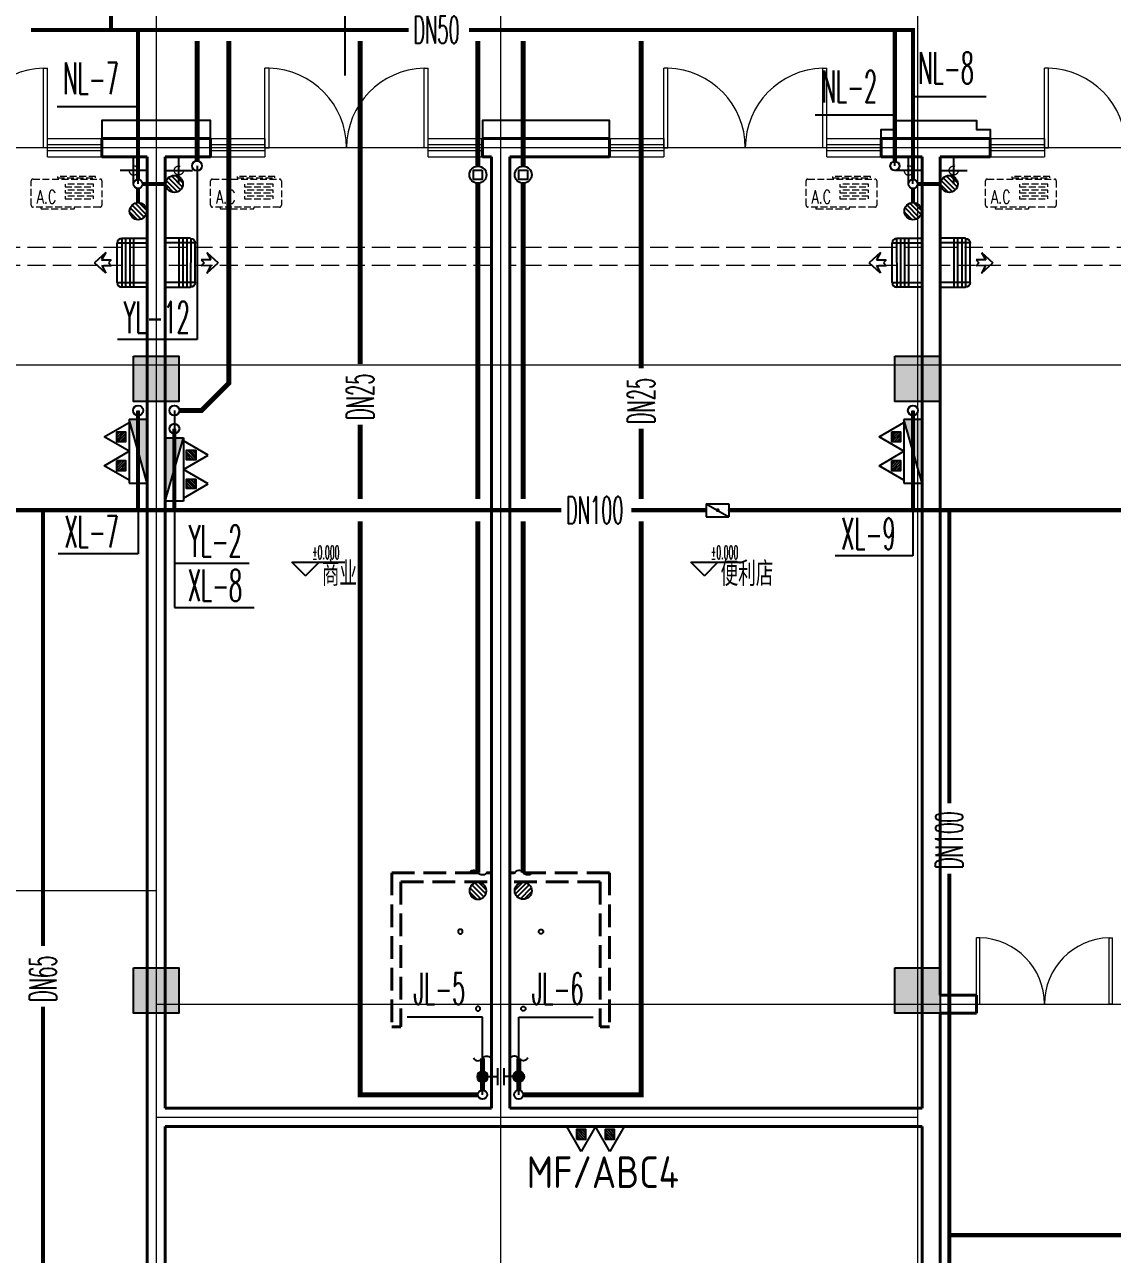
# Model space of a CAD drawing. Extents: x 1031190 to 1725648, y 733081 to 1571294.
# Drawn here: x 1308735 to 1320738, y 1141144 to 1154715 of the extents above; entities that cross this region are included whole.
import ezdxf

# ---------------------------------------------------------------- set-up
doc = ezdxf.new("R2010")
doc.units = 0
doc.header["$LTSCALE"] = 1000
doc.header["$MEASUREMENT"] = 0
for name, pattern in [('__DASH', [0.35, 0.25, -0.1]), ('ACAD_ISO10W100', [18.5, 12, -3, 0.5, -3]), ('DASH', [0.35, 0.25, -0.1]), ('DOTE', [2.42, 2, -0.2, 0.02, -0.2])]:
    doc.linetypes.add(name, pattern=pattern)
for name, color, linetype in [('A-AC', 8, 'Continuous'), ('DIM_ELEV', 3, 'Continuous'), ('DIM_SYMB', 3, 'Continuous'), ('DIM_不分区消火栓', 3, 'Continuous'), ('DIM_不分区给水', 3, 'Continuous'), ('DIM_凝结', 3, 'Continuous'), ('DIM_雨水', 3, 'Continuous'), ('EQUIP_不分区给水', 7, 'Continuous'), ('EQUIP_地漏', 7, 'Continuous'), ('EQUIP_污水', 7, 'Continuous'), ('EQUIP_消火栓', 7, 'Continuous'), ('EQUIP_灭火器', 7, 'Continuous'), ('PIPE-不分区消火栓', 1, 'X'), ('PIPE-不分区给水', 3, 'J'), ('PIPE-凝结', 150, 'N'), ('PIPE-污水', 2, 'W'), ('PIPE-雨水', 4, 'Y'), ('PUB_TEXT', 4, 'Continuous'), ('S-COLU-HATCH', 30, 'Continuous'), ('S-COLU-LINE1', 6, 'Continuous'), ('TEXT_不分区消火栓', 7, 'Continuous'), ('TEXT_不分区给水', 7, 'Continuous'), ('TEXT_凝结', 7, 'Continuous'), ('TEXT_灭火器', 7, 'Continuous'), ('VALVE_不分区消火栓', 7, 'Continuous'), ('VALVE_不分区给水', 7, 'Continuous'), ('VPIPE-不分区消火栓', 1, 'X'), ('VPIPE-不分区给水', 3, 'J'), ('VPIPE-凝结', 150, 'N'), ('VPIPE-雨水', 4, 'Y'), ('平面线脚', 30, 'Continuous'), ('机电标识类', 1, 'Continuous')]:
    doc.layers.add(name, color=color, linetype=linetype)
for name, color, linetype, lineweight in [('DOTE', 19, 'DOTE', 9), ('WALL', 9, 'Continuous', 40), ('WINDOW', 8, 'Continuous', 15), ('平面-看线', 45, 'Continuous', 15), ('平面-空调预留孔', 8, 'Continuous', 15), ('空调', 8, 'Continuous', 13)]:
    doc.layers.add(name, color=color, linetype=linetype, lineweight=lineweight)
doc.styles.add('_TCH_DIM', font='SIMPLEX.shx', dxfattribs={"width": 0.6, "oblique": 10, "bigfont": 'hztxt.shx'})
doc.styles.add('_TWT_PIPEDN', font='SIMPLEX.shx', dxfattribs={"width": 0.6, "oblique": 10, "height": 3, "bigfont": 'HZTXT.shx'})
doc.styles.add('_TWT_SERIAL', font='simplex.shx', dxfattribs={"width": 0.6, "oblique": 10, "height": 3.5, "bigfont": 'aadri.shx'})
doc.styles.get("Standard").update_dxf_attribs({"font": 'gbenor.shx', "bigfont": 'gbcbig.shx'})
doc.linetypes.add('J', pattern='A,3,-0.2,["J",Standard,S=0.25,R=0,X=-0.1,Y=-0.115],-0.2', length=3.4)
doc.linetypes.add('N', pattern='A,3,-0.2,["N",Standard,S=0.25,R=0,X=-0.1,Y=-0.115],-0.2', length=3.4)
doc.linetypes.add('W', pattern='A,3,-0.2,["W",Standard,S=0.25,R=0,X=-0.1,Y=-0.115],-0.2', length=3.4)
doc.linetypes.add('X', pattern='A,3,-0.2,["X",Standard,S=0.25,R=0,X=-0.1,Y=-0.115],-0.25', length=3.45)
doc.linetypes.add('Y', pattern='A,2,-0.2,["Y",Standard,S=0.4,R=0,X=-0.1,Y=-0.115],-0.35', length=2.55)

# ---------------------------------------------------------------- blocks, each defined once
blk = doc.blocks.new('QER5Y5WE3')
for p, q in [((236, 408), (404, 419)), ((326, 383), (236, 408)), ((399, 251), (404, 419)), ((-194, 188), (-1, 388)), ((72, 389), (-156, 153)), ((292, -73), (-90, 296)), ((321, -43), (-61, 326)), ((360, -17), (-29, 359)), ((389, 14), (0, 389)), ((72, 389), (387, 86)), ((326, 383), (253, 308)), ((297, 307), (253, 308)), ((299, 264), (297, 307)), ((372, 340), (299, 264)), ((399, 251), (372, 340)), ((194, -188), (-194, 188)), ((387, 86), (159, -151)), ((388, 13), (194, -188))]:
    blk.add_line(p, q)
for centre, start, end in [((36, 352), 46.0154, 136.0154), ((351, 49), 316.0154, 46.0154)]:
    blk.add_arc(centre, 51.3, start, end)
blk = doc.blocks.new('gsergvr')
at = {"layer": '平面-空调预留孔', "linetype": 'DASH', "ltscale": 0.3}
for p, q in [((34075, 17176), (34075, 17166)), ((34085, 17156), (34438, 17156)), ((34448, 17166), (34448, 17176))]:
    blk.add_line(p, q, dxfattribs=at)
for points in [[(34679, 17515), (34260, 17515), (34260, 17500), (34679, 17500)], [(34658, 17428), (34343, 17428), (34343, 17399), (34658, 17399)], [(34658, 17362), (34343, 17362), (34343, 17333), (34658, 17333)], [(34658, 17296), (34343, 17296), (34343, 17267), (34658, 17267)]]:
    blk.add_lwpolyline(points, close=True, dxfattribs=at)
blk.add_lwpolyline([(34729, 17176), (33989, 17176, -0.414214), (33969, 17196), (33969, 17466, -0.414214), (33989, 17486), (34729, 17486, -0.414214), (34749, 17466), (34749, 17196, -0.414214)], format="xyb", close=True, dxfattribs=at)
for centre, start, end in [((34085, 17166), 180, 270), ((34438, 17166), 270, 0)]:
    blk.add_arc(centre, 10, start, end, dxfattribs=at)
at = {"layer": '平面-空调预留孔', "linetype": 'DASH', "ltscale": 0.3, "style": '_TCH_DIM', "width": 0.705882}
blk.add_text('A.C', height=146.9, dxfattribs=at).set_placement((34028, 17216))
blk = doc.blocks.new('GSDFD')
at = {"layer": '机电标识类', "color": 250, "linetype": 'DASH', "ltscale": 400}
for p, q in [((14683876, 6457939), (14683876, 6458239)), ((14683726, 6458089), (14684026, 6458089))]:
    blk.add_line(p, q, dxfattribs=at)
at = {"layer": '空调', "color": 1, "linetype": 'DASH'}
blk.add_circle((14683876, 6458089), 50, dxfattribs=at)
blk = doc.blocks.new('1241241')
at = {"layer": 'WALL', "color": 251, "linetype": '__DASH'}
for p, q in [((1100, 2600), (0, 2600)), ((0, 2500), (0, 2600)), ((1100, 2600), (1100, 900)), ((1000, 2500), (0, 2500)), ((1000, 2500), (1000, 900)), ((1100, 900), (1000, 900))]:
    blk.add_line(p, q, dxfattribs=at)
blk = doc.blocks.new('rewerwer')
at = {"layer": 'S-COLU-HATCH'}
h = blk.add_hatch(color=8, dxfattribs=at)
h.dxf.hatch_style = 1
h.paths.add_polyline_path([(1309938, 1151056), (1310438, 1151056), (1310438, 1150556), (1309938, 1150556)])
h = blk.add_hatch(color=8, dxfattribs=at)
h.dxf.hatch_style = 1
h.paths.add_polyline_path([(1318338, 1151056), (1318838, 1151056), (1318838, 1150556), (1318338, 1150556)])
h = blk.add_hatch(color=8, dxfattribs=at)
h.dxf.hatch_style = 1
h.paths.add_polyline_path([(1309938, 1144306), (1310438, 1144306), (1310438, 1143806), (1309938, 1143806)])
h = blk.add_hatch(color=8, dxfattribs=at)
h.dxf.hatch_style = 1
h.paths.add_polyline_path([(1318338, 1144306), (1318838, 1144306), (1318838, 1143806), (1318338, 1143806)])
at = {"layer": 'S-COLU-LINE1', "color": 8}
for points in [[(1309938, 1151056), (1310438, 1151056), (1310438, 1150556), (1309938, 1150556)], [(1318338, 1151056), (1318838, 1151056), (1318838, 1150556), (1318338, 1150556)], [(1309938, 1144306), (1310438, 1144306), (1310438, 1143806), (1309938, 1143806)], [(1318338, 1144306), (1318838, 1144306), (1318838, 1143806), (1318338, 1143806)]]:
    blk.add_lwpolyline(points, close=True, dxfattribs=at)
blk = doc.blocks.new('$TwtSys$00000434')
for p, q in [((-0.5, 0.5), (-0.5, -0.5)), ((-0.5, -0.5), (0.5, 0.5)), ((0.5, 0.5), (-0.5, 0.5)), ((0.5, -0.5), (0.5, 0.5)), ((-0.5, -0.5), (0.5, -0.5))]:
    blk.add_line(p, q)
blk.add_solid([(0.5, -0.5), (0.5, 0.5), (-0.5, -0.5)])
blk = doc.blocks.new('$TwtSys$00000546')
h = blk.add_hatch()
h.set_pattern_fill('ANSI31', color=256, scale=200, style=0)
h.set_pattern_definition([(45, (-38543.802, -6670.83), (-17.67767, 17.67767), [])])
h.paths.add_polyline_path([(-65, 174), (65, 174), (65, 44), (-65, 44)])
for points in [[(0, 344), (-198, 0), (198, 0)], [(-65, 174), (65, 174), (65, 44), (-65, 44)]]:
    blk.add_lwpolyline(points, close=True)
blk = doc.blocks.new('$VALVE$00000316')
for p, q in [((-125, 72), (125, -72)), ((-125, 72), (-125, -72)), ((-125, 72), (125, 72)), ((125, 72), (125, -72)), ((-125, -72), (125, -72))]:
    blk.add_line(p, q)
at = {"const_width": 21.1}
blk.add_lwpolyline([(-11, 0, 1), (11, 0, 1)], format="xyb", close=True, dxfattribs=at)
for p in [(-125, 0), (125, 0)]:
    blk.add_point(p)
at = {"color": 7, "flags": 9}
for tag in ['XSIZE', 'YSIZE']:
    blk.add_attdef(tag, (0, 0), '', height=0.5, dxfattribs=at)
blk = doc.blocks.new('$TwtSys$00000141')
for p, q in [((-94, 8), (-10, 92)), ((-94, 8), (-10, 92)), ((-87, -35), (35, 87)), ((-87, -35), (35, 87)), ((-66, -66), (66, 66)), ((-66, -66), (66, 66)), ((-32, -87), (88, 33)), ((-32, -87), (88, 33)), ((11, -92), (92, -11)), ((11, -92), (92, -11))]:
    blk.add_line(p, q)
blk.add_circle((0, 0), 94)
blk.add_circle((0, 0), 94)
blk = doc.blocks.new('$TwtSys$00000147')
blk.add_circle((0, 0, 0), 25)
blk = doc.blocks.new('$TwtSys$00000132')
at = {"elevation": 0}
blk.add_lwpolyline([(7, -101, -0.575183), (0, 0, 0.604745), (-11, 101, 16.924828)], format="xyb", dxfattribs=at)
blk = doc.blocks.new('$VALVE$00000497')
for p, q in [((78, 138), (-78, 138)), ((0, 50), (0, 138))]:
    blk.add_line(p, q)
at = {"const_width": 49.6}
blk.add_lwpolyline([(25, 0, 1), (-25, 0, 1)], format="xyb", close=True, dxfattribs=at)
blk.add_circle((0, 0), 50)
blk = doc.blocks.new('$TwtSys$00000136')
at = {"elevation": 0}
blk.add_lwpolyline([(-51, 45), (51, 45), (51, -49), (-51, -49)], close=True, dxfattribs=at)
blk.add_circle((0, 0, 0), 93.8)
blk = doc.blocks.new('$DorLib2D$00000002')
for p, q in [((-0.5, 0), (-0.5, 0.4875)), ((-0.475, 0.4875), (-0.5, 0.4875)), ((-0.475, 0), (-0.475, 0.4875)), ((0.475, 0), (0.475, 0.4875)), ((0.475, 0.4875), (0.5, 0.4875)), ((0.5, 0), (0.5, 0.4875)), ((-0.5, 0), (-0.475, 0)), ((0.5, 0), (0.475, 0))]:
    blk.add_line(p, q)
at = {"lineweight": 13}
for centre, start, end in [((-0.4875, 0), 0, 88.53072), ((0.4875, 0), 91.46928, 180)]:
    blk.add_arc(centre, 0.4875, start, end, dxfattribs=at)
blk = doc.blocks.new('$WINLIB2D$00000001')
at = {"color": 0}
for points in [[(-0.5, 0.5), (-0.5, -0.5)], [(-0.5, 0.5), (0.5, 0.5)], [(0.5, -0.5), (0.5, 0.5)], [(0.5, 0.167), (-0.5, 0.167)], [(0.5, -0.167), (-0.5, -0.167)], [(-0.5, -0.5), (0.5, -0.5)]]:
    blk.add_lwpolyline(points, dxfattribs=at)

msp = doc.modelspace()

# ---------------------------------------------------------------- hatches: boundary and pattern name
at = {"layer": 'PIPE-不分区给水'}
for points in [[(1312437.7, 1142906.1), (1312437.7, 1142878.6), (1312410.2, 1142878.6)], [(1312437.7, 1142906.1), (1312410.2, 1142906.1), (1312410.2, 1142878.6)], [(1312437.7, 1142906.1), (1312437.7, 1142878.6), (1312410.2, 1142878.6)], [(1312437.7, 1142906.1), (1312410.2, 1142906.1), (1312410.2, 1142878.6)], [(1315537.7, 1142906.1), (1315537.7, 1142878.6), (1315565.2, 1142878.6)], [(1315537.7, 1142906.1), (1315565.2, 1142906.1), (1315565.2, 1142878.6)], [(1315537.7, 1142906.1), (1315537.7, 1142878.6), (1315565.2, 1142878.6)], [(1315537.7, 1142906.1), (1315565.2, 1142906.1), (1315565.2, 1142878.6)]]:
    msp.add_hatch(color=256, dxfattribs=at).paths.add_polyline_path(points)
at = {"layer": 'PIPE-凝结'}
for points in [[(1318537.7, 1154656.1), (1318560.2, 1154656.1), (1318560.2, 1154678.6)], [(1318537.7, 1154656.1), (1318537.7, 1154678.6), (1318560.2, 1154678.6)], [(1318537.7, 1154656.1), (1318560.2, 1154656.1), (1318560.2, 1154678.6)], [(1318537.7, 1154656.1), (1318537.7, 1154678.6), (1318560.2, 1154678.6)]]:
    msp.add_hatch(color=256, dxfattribs=at).paths.add_polyline_path(points)
at = {"layer": 'PIPE-雨水'}
for points in [[(1310987.7, 1150756.1), (1311007.1, 1150736.7), (1311015.2, 1150744.8)], [(1310987.7, 1150756.1), (1311015.2, 1150756.1), (1311015.2, 1150744.8)], [(1310987.7, 1150756.1), (1311007.1, 1150736.7), (1311015.2, 1150744.8)], [(1310987.7, 1150756.1), (1311015.2, 1150756.1), (1311015.2, 1150744.8)], [(1310687.7, 1150456.1), (1310687.7, 1150428.6), (1310699.1, 1150428.6)], [(1310687.7, 1150456.1), (1310707.1, 1150436.7), (1310699.1, 1150428.6)], [(1310687.7, 1150456.1), (1310687.7, 1150428.6), (1310699.1, 1150428.6)], [(1310687.7, 1150456.1), (1310707.1, 1150436.7), (1310699.1, 1150428.6)]]:
    msp.add_hatch(color=256, dxfattribs=at).paths.add_polyline_path(points)

# ---------------------------------------------------------------- linework, layer by layer
at = {"layer": 'DIM_ELEV', "color": 8}
for p, q in [((1311835.6, 1148630.9), (1311685.6, 1148780.9)), ((1311685.6, 1148780.9), (1312270.1, 1148780.9)), ((1311835.6, 1148630.9), (1311685.6, 1148780.9)), ((1311685.6, 1148780.9), (1312270.1, 1148780.9)), ((1311835.6, 1148630.9), (1311985.6, 1148780.9)), ((1311835.6, 1148630.9), (1311985.6, 1148780.9)), ((1316235.6, 1148630.9), (1316085.6, 1148780.9)), ((1316085.6, 1148780.9), (1316670.1, 1148780.9)), ((1316235.6, 1148630.9), (1316085.6, 1148780.9)), ((1316085.6, 1148780.9), (1316670.1, 1148780.9)), ((1316235.6, 1148630.9), (1316385.6, 1148780.9)), ((1316235.6, 1148630.9), (1316385.6, 1148780.9))]:
    msp.add_line(p, q, dxfattribs=at)
at = {"layer": 'DIM_SYMB', "color": 8}
msp.add_lwpolyline([(1312272.3, 1154152.2), (1312272.3, 1156060.3)], dxfattribs=at)
msp.add_lwpolyline([(1312272.3, 1154152.2), (1312272.3, 1156060.3)], dxfattribs=at)
at = {"layer": 'DIM_不分区消火栓'}
for p, q in [((1309987.7, 1150456.1), (1309987.7, 1148875.5)), ((1309987.7, 1150456.1), (1309987.7, 1148875.5)), ((1318537.7, 1150456.1), (1318537.7, 1148850.8)), ((1318537.7, 1150456.1), (1318537.7, 1148850.8)), ((1310387.7, 1150256.1), (1310387.7, 1148281.5)), ((1310387.7, 1150256.1), (1310387.7, 1148281.5)), ((1309987.7, 1148875.5), (1309106.5, 1148875.5)), ((1309987.7, 1148875.5), (1309106.5, 1148875.5)), ((1318537.7, 1148850.8), (1317677.4, 1148850.8)), ((1318537.7, 1148850.8), (1317677.4, 1148850.8)), ((1310387.7, 1148281.5), (1311268.2, 1148281.5)), ((1310387.7, 1148281.5), (1311268.2, 1148281.5))]:
    msp.add_line(p, q, dxfattribs=at)
at = {"layer": 'DIM_不分区给水'}
for p, q in [((1313787.7, 1143762.2), (1312958.2, 1143762.2)), ((1313787.7, 1143762.2), (1312958.2, 1143762.2)), ((1313787.7, 1142906.1), (1313787.7, 1143762.2)), ((1313787.7, 1142906.1), (1313787.7, 1143762.2)), ((1314187.7, 1142906.1), (1314187.7, 1143762.2)), ((1314187.7, 1143762.2), (1315010, 1143762.2)), ((1314187.7, 1142906.1), (1314187.7, 1143762.2)), ((1314187.7, 1143762.2), (1315010, 1143762.2))]:
    msp.add_line(p, q, dxfattribs=at)
at = {"layer": 'DIM_凝结'}
for p, q in [((1318537.7, 1152956.1), (1318537.7, 1153921.3)), ((1318537.7, 1153921.3), (1319343.9, 1153921.3)), ((1318537.7, 1152956.1), (1318537.7, 1153921.3)), ((1318537.7, 1153921.3), (1319343.9, 1153921.3)), ((1309987.7, 1153806.1), (1309092.9, 1153806.1)), ((1309987.7, 1153806.1), (1309092.9, 1153806.1)), ((1309987.7, 1152956.1), (1309987.7, 1153806.1)), ((1309987.7, 1152956.1), (1309987.7, 1153806.1)), ((1318337.7, 1153716.6), (1317459.7, 1153716.6)), ((1318337.7, 1153716.6), (1317459.7, 1153716.6)), ((1318337.7, 1153156.1), (1318337.7, 1153716.6)), ((1318337.7, 1153156.1), (1318337.7, 1153716.6))]:
    msp.add_line(p, q, dxfattribs=at)
at = {"layer": 'DIM_雨水'}
for p, q in [((1310637.7, 1153156.1), (1310637.7, 1151239.6)), ((1310637.7, 1153156.1), (1310637.7, 1151239.6)), ((1310637.7, 1151239.6), (1309759.4, 1151239.6)), ((1310637.7, 1151239.6), (1309759.4, 1151239.6)), ((1310387.7, 1150456.1), (1310387.7, 1148771.3)), ((1310387.7, 1150456.1), (1310387.7, 1148771.3)), ((1310387.7, 1148771.3), (1311214.1, 1148771.3)), ((1310387.7, 1148771.3), (1311214.1, 1148771.3))]:
    msp.add_line(p, q, dxfattribs=at)
at = {"layer": 'DOTE', "linetype": 'ACAD_ISO10W100', "ltscale": 100}
for p, q in [((1310187.7, 1157556.1), (1310187.7, 1132856.1)), ((1310187.7, 1157556.1), (1310187.7, 1132856.1)), ((1313987.7, 1157556.1), (1313987.7, 1140256.1)), ((1313987.7, 1157556.1), (1313987.7, 1140256.1)), ((1318587.7, 1157556.1), (1318587.7, 1132856.1)), ((1318587.7, 1157556.1), (1318587.7, 1132856.1)), ((1368787.7, 1153356.1), (1291011.4, 1153356.1)), ((1368787.7, 1153356.1), (1291011.4, 1153356.1)), ((1327187.7, 1150956.1), (1291011.4, 1150956.1)), ((1327187.7, 1150956.1), (1291011.4, 1150956.1)), ((1310187.7, 1145156.1), (1291011.4, 1145156.1)), ((1310187.7, 1145156.1), (1291011.4, 1145156.1)), ((1310187.7, 1143906.1), (1368787.7, 1143906.1)), ((1310187.7, 1143906.1), (1368787.7, 1143906.1)), ((1318587.7, 1142656.1), (1310187.7, 1142656.1)), ((1318587.7, 1142656.1), (1310187.7, 1142656.1))]:
    msp.add_line(p, q, dxfattribs=at)
at = {"layer": 'PIPE-不分区消火栓', "const_width": 45}
for points in [[(1309987.7, 1149356.1), (1309987.7, 1150456.1)], [(1309987.7, 1149356.1), (1309987.7, 1150456.1)], [(1318537.7, 1149356.1), (1318537.7, 1150456.1)], [(1318537.7, 1149356.1), (1318537.7, 1150456.1)], [(1310387.7, 1149356.1), (1310387.7, 1150256.1)], [(1310387.7, 1149356.1), (1310387.7, 1150256.1)], [(1307391.3, 1149356.1), (1308937.7, 1149356.1)], [(1307391.3, 1149356.1), (1308937.7, 1149356.1)], [(1308937.7, 1149356.1), (1309987.7, 1149356.1)], [(1308937.7, 1144546.4), (1308937.7, 1149356.1)], [(1308937.7, 1149356.1), (1309987.7, 1149356.1)], [(1308937.7, 1144546.4), (1308937.7, 1149356.1)], [(1309987.7, 1149356.1), (1310387.7, 1149356.1)], [(1309987.7, 1149356.1), (1310387.7, 1149356.1)], [(1310387.7, 1149356.1), (1314657.9, 1149356.1)], [(1310387.7, 1149356.1), (1314657.9, 1149356.1)], [(1315431.5, 1149356.1), (1316257.5, 1149356.1)], [(1315431.5, 1149356.1), (1316257.5, 1149356.1)], [(1316507.2, 1149356.1), (1318537.7, 1149356.1)], [(1316507.2, 1149356.1), (1318537.7, 1149356.1)], [(1318537.7, 1149356.1), (1318937.7, 1149356.1)], [(1318537.7, 1149356.1), (1318937.7, 1149356.1)], [(1318937.7, 1149356.1), (1321675.3, 1149356.1)], [(1318937.7, 1149356.1), (1318937.7, 1146119.8)], [(1318937.7, 1149356.1), (1321675.3, 1149356.1)], [(1318937.7, 1149356.1), (1318937.7, 1146119.8)], [(1318937.7, 1145346.1), (1318937.7, 1141356.1)], [(1318937.7, 1145346.1), (1318937.7, 1141356.1)], [(1308937.7, 1137806.1), (1308937.7, 1143879.2)], [(1308937.7, 1137806.1), (1308937.7, 1143879.2)], [(1318937.7, 1141356.1), (1318937.7, 1139429.6)], [(1321300.1, 1141356.1), (1318937.7, 1141356.1)], [(1318937.7, 1141356.1), (1318937.7, 1139429.6)], [(1321300.1, 1141356.1), (1318937.7, 1141356.1)]]:
    msp.add_lwpolyline(points, dxfattribs=at)
at = {"layer": 'PIPE-不分区给水', "const_width": 55}
for points in [[(1312437.7, 1150968.9), (1312437.7, 1154533.6)], [(1312437.7, 1150968.9), (1312437.7, 1154533.6)], [(1315537.7, 1150922.1), (1315537.7, 1154533.6)], [(1315537.7, 1150922.1), (1315537.7, 1154533.6)], [(1312437.7, 1149478.6), (1312437.7, 1150301.7)], [(1312437.7, 1149478.6), (1312437.7, 1150301.7)], [(1315537.7, 1149478.6), (1315537.7, 1150254.9)], [(1315537.7, 1149478.6), (1315537.7, 1150254.9)], [(1312437.7, 1142906.1), (1312437.7, 1149233.6)], [(1312437.7, 1142906.1), (1312437.7, 1149233.6)], [(1315537.7, 1142906.1), (1315537.7, 1149233.6)], [(1315537.7, 1142906.1), (1315537.7, 1149233.6)], [(1313787.7, 1142956.1), (1313787.7, 1143306.1)], [(1313787.7, 1142956.1), (1313787.7, 1143306.1)], [(1314187.7, 1142956.1), (1314187.7, 1143306.1)], [(1314187.7, 1142956.1), (1314187.7, 1143306.1)], [(1313737.7, 1142906.1), (1312437.7, 1142906.1)], [(1313737.7, 1142906.1), (1312437.7, 1142906.1)], [(1314237.7, 1142906.1), (1315537.7, 1142906.1)], [(1314237.7, 1142906.1), (1315537.7, 1142906.1)]]:
    msp.add_lwpolyline(points, dxfattribs=at)
at = {"layer": 'PIPE-凝结', "const_width": 45}
for points in [[(1309687.7, 1154656.1), (1309687.7, 1155142.6)], [(1309687.7, 1154656.1), (1309687.7, 1155142.6)], [(1308806.7, 1154656.1), (1309687.7, 1154656.1)], [(1308806.7, 1154656.1), (1309687.7, 1154656.1)], [(1309687.7, 1154656.1), (1309987.7, 1154656.1)], [(1309687.7, 1154656.1), (1309987.7, 1154656.1)], [(1309987.7, 1153006.1), (1309987.7, 1154656.1)], [(1309987.7, 1154656.1), (1312973.7, 1154656.1)], [(1309987.7, 1153006.1), (1309987.7, 1154656.1)], [(1309987.7, 1154656.1), (1312973.7, 1154656.1)], [(1313637.7, 1154656.1), (1318337.7, 1154656.1)], [(1313637.7, 1154656.1), (1318337.7, 1154656.1)], [(1318337.7, 1153206.1), (1318337.7, 1154656.1)], [(1318337.7, 1154656.1), (1318537.7, 1154656.1)], [(1318337.7, 1153206.1), (1318337.7, 1154656.1)], [(1318337.7, 1154656.1), (1318537.7, 1154656.1)], [(1318537.7, 1153006.1), (1318537.7, 1154656.1)], [(1318537.7, 1153006.1), (1318537.7, 1154656.1)], [(1309987.7, 1152906.1), (1309987.7, 1152750.1)], [(1309987.7, 1152906.1), (1309987.7, 1152750.1)], [(1310037.7, 1152956.1), (1310293.7, 1152956.1)], [(1310037.7, 1152956.1), (1310293.7, 1152956.1)], [(1318537.7, 1152906.1), (1318537.7, 1152750.1)], [(1318537.7, 1152906.1), (1318537.7, 1152750.1)], [(1318587.7, 1152956.1), (1318843.7, 1152956.1)], [(1318587.7, 1152956.1), (1318843.7, 1152956.1)]]:
    msp.add_lwpolyline(points, dxfattribs=at)
at = {"layer": 'PIPE-污水', "const_width": 55}
for points in [[(1313737.7, 1153151.9), (1313737.7, 1154533.6)], [(1313737.7, 1153151.9), (1313737.7, 1154533.6)], [(1314237.7, 1153151.9), (1314237.7, 1154533.6)], [(1314237.7, 1153151.9), (1314237.7, 1154533.6)], [(1313737.7, 1149478.6), (1313737.7, 1152964.4)], [(1313737.7, 1149478.6), (1313737.7, 1152964.4)], [(1314237.7, 1149478.6), (1314237.7, 1152964.4)], [(1314237.7, 1149478.6), (1314237.7, 1152964.4)], [(1313737.7, 1145356.1), (1313737.7, 1149233.6)], [(1313737.7, 1145356.1), (1313737.7, 1149233.6)], [(1314237.7, 1145356.1), (1314237.7, 1149233.6)], [(1314237.7, 1145356.1), (1314237.7, 1149233.6)]]:
    msp.add_lwpolyline(points, dxfattribs=at)
at = {"layer": 'PIPE-雨水', "const_width": 55}
for points in [[(1310637.7, 1153211.1), (1310637.7, 1154533.6)], [(1310637.7, 1153211.1), (1310637.7, 1154533.6)], [(1310987.7, 1150756.1), (1310987.7, 1154533.6)], [(1310987.7, 1150756.1), (1310987.7, 1154533.6)], [(1310987.7, 1150756.1), (1310687.7, 1150456.1)], [(1310987.7, 1150756.1), (1310687.7, 1150456.1)], [(1310442.7, 1150456.1), (1310687.7, 1150456.1)], [(1310442.7, 1150456.1), (1310687.7, 1150456.1)]]:
    msp.add_lwpolyline(points, dxfattribs=at)
at = {"layer": 'VPIPE-不分区消火栓', "const_width": 45}
for points in [[(1309987.7, 1150401.1), (1309987.7, 1150356.1)], [(1309987.7, 1150401.1), (1309987.7, 1150356.1)], [(1318537.7, 1150401.1), (1318537.7, 1150356.1)], [(1318537.7, 1150401.1), (1318537.7, 1150356.1)]]:
    msp.add_lwpolyline(points, dxfattribs=at)
at = {"layer": 'VPIPE-不分区消火栓'}
for centre in [(1309987.7, 1150456.1), (1309987.7, 1150456.1), (1309987.7, 1150456.1), (1309987.7, 1150456.1), (1318537.7, 1150456.1), (1318537.7, 1150456.1), (1318537.7, 1150456.1), (1318537.7, 1150456.1), (1310387.7, 1150256.1), (1310387.7, 1150256.1)]:
    msp.add_circle(centre, 55, dxfattribs=at)
at = {"layer": 'VPIPE-不分区给水'}
for centre in [(1313787.7, 1142906.1), (1313787.7, 1142906.1), (1314187.7, 1142906.1), (1314187.7, 1142906.1)]:
    msp.add_circle(centre, 50, dxfattribs=at)
at = {"layer": 'VPIPE-凝结'}
for centre in [(1318337.7, 1153156.1), (1318337.7, 1153156.1), (1309987.7, 1152956.1), (1309987.7, 1152956.1), (1318537.7, 1152956.1), (1318537.7, 1152956.1)]:
    msp.add_circle(centre, 50, dxfattribs=at)
at = {"layer": 'VPIPE-雨水'}
for centre in [(1310637.7, 1153156.1), (1310637.7, 1153156.1), (1310387.7, 1150456.1), (1310387.7, 1150456.1)]:
    msp.add_circle(centre, 55, dxfattribs=at)
at = {"layer": 'WALL', "color": 8}
for p, q in [((1310187.7, 1153456.1), (1309587.7, 1153456.1)), ((1309587.7, 1153456.1), (1309587.7, 1153256.1)), ((1310187.7, 1153456.1), (1309587.7, 1153456.1)), ((1309587.7, 1153456.1), (1309587.7, 1153256.1)), ((1310787.7, 1153456.1), (1310187.7, 1153456.1)), ((1310787.7, 1153456.1), (1310187.7, 1153456.1)), ((1310787.7, 1153256.1), (1310787.7, 1153456.1)), ((1310787.7, 1153256.1), (1310787.7, 1153456.1)), ((1313987.7, 1153456.1), (1313787.7, 1153456.1)), ((1313787.7, 1153456.1), (1313787.7, 1153256.1)), ((1313987.7, 1153456.1), (1313787.7, 1153456.1)), ((1313787.7, 1153456.1), (1313787.7, 1153256.1)), ((1315187.7, 1153456.1), (1313987.7, 1153456.1)), ((1315187.7, 1153456.1), (1313987.7, 1153456.1)), ((1315187.7, 1153256.1), (1315187.7, 1153456.1)), ((1315187.7, 1153256.1), (1315187.7, 1153456.1)), ((1318737.7, 1153456.1), (1318187.7, 1153456.1)), ((1318187.7, 1153456.1), (1318187.7, 1153256.1)), ((1318737.7, 1153456.1), (1318187.7, 1153456.1)), ((1318187.7, 1153456.1), (1318187.7, 1153256.1)), ((1319387.7, 1153456.1), (1318737.7, 1153456.1)), ((1319387.7, 1153456.1), (1318737.7, 1153456.1)), ((1319387.7, 1153256.1), (1319387.7, 1153456.1)), ((1319387.7, 1153256.1), (1319387.7, 1153456.1)), ((1309587.7, 1153256.1), (1310087.7, 1153256.1)), ((1309587.7, 1153256.1), (1310087.7, 1153256.1)), ((1310087.7, 1142656.1), (1310087.7, 1153256.1)), ((1310087.7, 1142656.1), (1310087.7, 1153256.1)), ((1310287.7, 1142756.1), (1310287.7, 1153256.1)), ((1310287.7, 1153256.1), (1310787.7, 1153256.1)), ((1310287.7, 1142756.1), (1310287.7, 1153256.1)), ((1310287.7, 1153256.1), (1310787.7, 1153256.1)), ((1313787.7, 1153256.1), (1313887.7, 1153256.1)), ((1313787.7, 1153256.1), (1313887.7, 1153256.1)), ((1313887.7, 1142756.1), (1313887.7, 1153256.1)), ((1313887.7, 1142756.1), (1313887.7, 1153256.1)), ((1314087.7, 1142756.1), (1314087.7, 1153256.1)), ((1314087.7, 1153256.1), (1315187.7, 1153256.1)), ((1314087.7, 1142756.1), (1314087.7, 1153256.1)), ((1314087.7, 1153256.1), (1315187.7, 1153256.1)), ((1318187.7, 1153256.1), (1318637.7, 1153256.1)), ((1318187.7, 1153256.1), (1318637.7, 1153256.1)), ((1318637.7, 1143906.1), (1318637.7, 1153256.1)), ((1318637.7, 1143906.1), (1318637.7, 1153256.1)), ((1318837.7, 1153256.1), (1319387.7, 1153256.1)), ((1318837.7, 1144006.1), (1318837.7, 1153256.1)), ((1318837.7, 1153256.1), (1319387.7, 1153256.1)), ((1318837.7, 1144006.1), (1318837.7, 1153256.1)), ((1319238.1, 1144006.1), (1318837.7, 1144006.1)), ((1319238.1, 1144006.1), (1318837.7, 1144006.1)), ((1319238.1, 1143806.1), (1319238.1, 1144006.1)), ((1319238.1, 1143806.1), (1319238.1, 1144006.1)), ((1318637.7, 1142756.1), (1318637.7, 1143906.1)), ((1318637.7, 1142756.1), (1318637.7, 1143906.1)), ((1318837.7, 1142656.1), (1318837.7, 1143806.1)), ((1318837.7, 1143806.1), (1319238.1, 1143806.1)), ((1318837.7, 1142656.1), (1318837.7, 1143806.1)), ((1318837.7, 1143806.1), (1319238.1, 1143806.1)), ((1310287.7, 1142756.1), (1313887.7, 1142756.1)), ((1310287.7, 1142756.1), (1313887.7, 1142756.1)), ((1314087.7, 1142756.1), (1318637.7, 1142756.1)), ((1314087.7, 1142756.1), (1318637.7, 1142756.1)), ((1310087.7, 1137656.1), (1310087.7, 1142656.1)), ((1310087.7, 1137656.1), (1310087.7, 1142656.1)), ((1318837.7, 1137656.1), (1318837.7, 1142656.1)), ((1318837.7, 1137656.1), (1318837.7, 1142656.1)), ((1310287.7, 1137656.1), (1310287.7, 1142556.1)), ((1310287.7, 1142556.1), (1313987.7, 1142556.1)), ((1310287.7, 1137656.1), (1310287.7, 1142556.1)), ((1310287.7, 1142556.1), (1313987.7, 1142556.1)), ((1313987.7, 1142556.1), (1318637.7, 1142556.1)), ((1313987.7, 1142556.1), (1318637.7, 1142556.1)), ((1318637.7, 1137656.1), (1318637.7, 1142556.1)), ((1318637.7, 1137656.1), (1318637.7, 1142556.1))]:
    msp.add_line(p, q, dxfattribs=at)
at = {"layer": '平面-看线', "color": 8, "linetype": 'DASH', "ltscale": 0.8}
for points in [[(1322587.7, 1153256.1), (1322587.7, 1152056.6), (1318837.7, 1152056.6)], [(1322387.7, 1153256.1), (1322387.7, 1152256.6), (1318837.7, 1152256.6)], [(1322587.7, 1153256.1), (1322587.7, 1152056.6), (1318837.7, 1152056.6)], [(1322387.7, 1153256.1), (1322387.7, 1152256.6), (1318837.7, 1152256.6)], [(1310087.7, 1152256.6), (1306087.7, 1152256.6)], [(1310087.7, 1152256.6), (1306087.7, 1152256.6)], [(1313887.7, 1152256.6), (1310287.7, 1152256.6)], [(1313887.7, 1152256.6), (1310287.7, 1152256.6)], [(1318637.7, 1152256.6), (1314087.7, 1152256.6)], [(1318637.7, 1152256.6), (1314087.7, 1152256.6)], [(1310087.7, 1152056.6), (1306087.7, 1152056.6)], [(1310087.7, 1152056.6), (1306087.7, 1152056.6)], [(1313887.7, 1152056.6), (1310287.7, 1152056.6)], [(1313887.7, 1152056.6), (1310287.7, 1152056.6)], [(1318637.7, 1152056.6), (1314087.7, 1152056.6)], [(1318637.7, 1152056.6), (1314087.7, 1152056.6)]]:
    msp.add_lwpolyline(points, dxfattribs=at)
at = {"layer": '平面线脚', "color": 8}
for points in [[(1310787.7, 1153456.1), (1310787.7, 1153656.1), (1309587.7, 1153656.1), (1309587.7, 1153456.1)], [(1310787.7, 1153456.1), (1310787.7, 1153656.1), (1309587.7, 1153656.1), (1309587.7, 1153456.1)], [(1315187.7, 1153456.1), (1315187.7, 1153656.1), (1313787.7, 1153656.1), (1313787.7, 1153456.1)], [(1315187.7, 1153456.1), (1315187.7, 1153656.1), (1313787.7, 1153656.1), (1313787.7, 1153456.1)], [(1318187.7, 1153456.1), (1318187.7, 1153556.1), (1318337.7, 1153556.1), (1318337.7, 1153656.1), (1319237.7, 1153656.1), (1319237.7, 1153556.1), (1319387.7, 1153556.1), (1319387.7, 1153456.1)], [(1318187.7, 1153456.1), (1318187.7, 1153556.1), (1318337.7, 1153556.1), (1318337.7, 1153656.1), (1319237.7, 1153656.1), (1319237.7, 1153556.1), (1319387.7, 1153556.1), (1319387.7, 1153456.1)]]:
    msp.add_lwpolyline(points, dxfattribs=at)

# ---------------------------------------------------------------- block references
at = {"color": 8, "xscale": -1}
for name, p in [('GSDFD', (15993814.3, -5304983.8)), ('GSDFD', (15993814.3, -5304983.8)), ('GSDFD', (16002364.3, -5304983.8)), ('GSDFD', (16002364.3, -5304983.8)), ('1241241', (1313887.7, 1142756.1)), ('1241241', (1313887.7, 1142756.1))]:
    msp.add_blockref(name, p, dxfattribs=at)
at = {"color": 8}
for name, p in [('GSDFD', (-13373438.9, -5304983.8)), ('GSDFD', (-13373438.9, -5304983.8)), ('GSDFD', (-13364888.9, -5304983.8)), ('GSDFD', (-13364888.9, -5304983.8)), ('1241241', (1314087.7, 1142756.1)), ('1241241', (1314087.7, 1142756.1))]:
    msp.add_blockref(name, p, dxfattribs=at)
at = {"layer": 'A-AC', "color": 8, "linetype": 'ByBlock', "rotation": 133.9846063388433}
for p in [(1310087.7, 1152086.1), (1310087.7, 1152086.1), (1318637.7, 1152086.1), (1318637.7, 1152086.1)]:
    msp.add_blockref('QER5Y5WE3', p, dxfattribs=at)
at = {"layer": 'A-AC', "color": 8, "linetype": 'ByBlock', "xscale": -1, "rotation": 226.0153936611567}
for p in [(1310287.7, 1152086.1), (1310287.7, 1152086.1), (1318837.7, 1152086.1), (1318837.7, 1152086.1)]:
    msp.add_blockref('QER5Y5WE3', p, dxfattribs=at)
at = {"layer": 'EQUIP_不分区给水', "yscale": -1, "rotation": 89.99999999750193}
msp.add_blockref('$TwtSys$00000132', (1313787.7, 1143306.1), dxfattribs=at)
msp.add_blockref('$TwtSys$00000132', (1313787.7, 1143306.1), dxfattribs=at)
at = {"layer": 'EQUIP_不分区给水', "rotation": 90.0000000024012}
msp.add_blockref('$TwtSys$00000132', (1314187.7, 1143306.1), dxfattribs=at)
msp.add_blockref('$TwtSys$00000132', (1314187.7, 1143306.1), dxfattribs=at)
at = {"layer": 'EQUIP_地漏', "rotation": 90}
for p in [(1310387.7, 1152956.1), (1310387.7, 1152956.1), (1318937.7, 1152956.1), (1318937.7, 1152956.1), (1309987.7, 1152656.1), (1309987.7, 1152656.1), (1318537.7, 1152656.1), (1318537.7, 1152656.1)]:
    msp.add_blockref('$TwtSys$00000141', p, dxfattribs=at)
at = {"layer": 'EQUIP_地漏', "yscale": -1, "rotation": 179.9999999999285}
msp.add_blockref('$TwtSys$00000141', (1313737.7, 1145156.1), dxfattribs=at)
msp.add_blockref('$TwtSys$00000141', (1313737.7, 1145156.1), dxfattribs=at)
at = {"layer": 'EQUIP_地漏'}
msp.add_blockref('$TwtSys$00000141', (1314237.7, 1145156.1), dxfattribs=at)
msp.add_blockref('$TwtSys$00000141', (1314237.7, 1145156.1), dxfattribs=at)
at = {"layer": 'EQUIP_污水'}
for name, p, rotation in [('$TwtSys$00000136', (1313737.7, 1153058.2), 269.9999999998519), ('$TwtSys$00000136', (1313737.7, 1153058.2), 269.9999999998519), ('$TwtSys$00000136', (1314237.7, 1153058.2), 269.9999999998519), ('$TwtSys$00000136', (1314237.7, 1153058.2), 269.9999999998519), ('$TwtSys$00000132', (1313737.7, 1145356.1), 90.0000000000173), ('$TwtSys$00000132', (1313737.7, 1145356.1), 90.0000000000173), ('$TwtSys$00000132', (1314237.7, 1145356.1), 89.99999999998263), ('$TwtSys$00000132', (1314237.7, 1145356.1), 89.99999999998263)]:
    msp.add_blockref(name, p, dxfattribs=dict(at, rotation=rotation))
at = {"layer": 'EQUIP_污水', "yscale": -1, "rotation": 179.9999999999285}
for p in [(1313542.7, 1144705.8), (1313542.7, 1144705.8), (1313737.7, 1143855.5), (1313737.7, 1143855.5)]:
    msp.add_blockref('$TwtSys$00000147', p, dxfattribs=at)
at = {"layer": 'EQUIP_污水'}
for p in [(1314432.7, 1144705.8), (1314432.7, 1144705.8), (1314237.7, 1143855.5), (1314237.7, 1143855.5)]:
    msp.add_blockref('$TwtSys$00000147', p, dxfattribs=at)
at = {"layer": 'EQUIP_消火栓', "xscale": -700, "zscale": 700}
for p, yscale, rotation in [((1309988.3, 1150006.1), -200, 270.0000000000253), ((1309988.3, 1150006.1), -200, 270.0000000000253), ((1318538.3, 1150006.1), -200, 270.0000000000253), ((1318538.3, 1150006.1), -200, 270.0000000000253), ((1310387.1, 1149806.1), 200, 269.9999999999747), ((1310387.1, 1149806.1), 200, 269.9999999999747)]:
    msp.add_blockref('$TwtSys$00000434', p, dxfattribs=dict(at, yscale=yscale, rotation=rotation))
at = {"layer": 'EQUIP_灭火器', "xscale": 0.8, "zscale": 0.8}
for p, yscale, rotation in [((1309888.3, 1150164.9), -0.8, 270.0000000000366), ((1309888.3, 1150164.9), -0.8, 270.0000000000366), ((1318438.3, 1150164.9), -0.8, 270.0000000000366), ((1318438.3, 1150164.9), -0.8, 270.0000000000366), ((1310487.1, 1149964.9), 0.8, 270.0000000019076), ((1310487.1, 1149964.9), 0.8, 270.0000000019076), ((1309888.3, 1149847.4), -0.8, 270.0000000000366), ((1309888.3, 1149847.4), -0.8, 270.0000000000366), ((1318438.3, 1149847.4), -0.8, 270.0000000000366), ((1318438.3, 1149847.4), -0.8, 270.0000000000366), ((1310487.1, 1149647.4), 0.8, 270.0000000019076), ((1310487.1, 1149647.4), 0.8, 270.0000000019076)]:
    msp.add_blockref('$TwtSys$00000546', p, dxfattribs=dict(at, yscale=yscale, rotation=rotation))
at = {"layer": 'EQUIP_灭火器', "xscale": 0.8, "yscale": -0.8, "zscale": 0.8}
for p in [(1314875.4, 1142556.1), (1314875.4, 1142556.1), (1315192.8, 1142556.1), (1315192.8, 1142556.1)]:
    msp.add_blockref('$TwtSys$00000546', p, dxfattribs=at)
at = {"layer": 'S-COLU-LINE1', "color": 8}
msp.add_blockref('rewerwer', (0, 0), dxfattribs=at)
msp.add_blockref('rewerwer', (0, 0), dxfattribs=at)
at = {"layer": 'VALVE_不分区消火栓'}
msp.add_blockref('$VALVE$00000316', (1316382.3, 1149356.1), dxfattribs=at)
msp.add_blockref('$VALVE$00000316', (1316382.3, 1149356.1), dxfattribs=at)
at = {"layer": 'VALVE_不分区给水', "xscale": 1.2, "zscale": 1.2}
for p, yscale, rotation in [((1313787.7, 1143106.1), -1.2, 89.99999999750192), ((1313787.7, 1143106.1), -1.2, 89.99999999750192), ((1314187.7, 1143106.1), 1.2, 90.00000000240125), ((1314187.7, 1143106.1), 1.2, 90.00000000240125)]:
    msp.add_blockref('$VALVE$00000497', p, dxfattribs=dict(at, yscale=yscale, rotation=rotation))
at = {"layer": 'WINDOW', "rotation": 180}
for name, p, xscale, yscale, zscale in [('$DorLib2D$00000002', (1308087.7, 1153356.1), -1800, -1800, -1800), ('$DorLib2D$00000002', (1308087.7, 1153356.1), -1800, -1800, -1800), ('$WINLIB2D$00000001', (1309287.7, 1153356.1), -600, 200, -600), ('$WINLIB2D$00000001', (1309287.7, 1153356.1), -600, 200, -600)]:
    msp.add_blockref(name, p, dxfattribs=dict(at, xscale=xscale, yscale=yscale, zscale=zscale))
at = {"layer": 'WINDOW'}
for name, p, xscale, yscale, zscale in [('$DorLib2D$00000002', (1312287.7, 1153356.1), 1800, 1800, 1800), ('$DorLib2D$00000002', (1312287.7, 1153356.1), 1800, 1800, 1800), ('$DorLib2D$00000002', (1316687.7, 1153356.1), 1800, 1800, 1800), ('$DorLib2D$00000002', (1316687.7, 1153356.1), 1800, 1800, 1800), ('$DorLib2D$00000002', (1320887.7, 1153356.1), 1800, 1800, 1800), ('$DorLib2D$00000002', (1320887.7, 1153356.1), 1800, 1800, 1800), ('$WINLIB2D$00000001', (1311087.7, 1153356.1), 600, -200, 600), ('$WINLIB2D$00000001', (1311087.7, 1153356.1), 600, -200, 600), ('$WINLIB2D$00000001', (1313487.7, 1153356.1), 600, -200, 600), ('$WINLIB2D$00000001', (1313487.7, 1153356.1), 600, -200, 600), ('$WINLIB2D$00000001', (1315487.7, 1153356.1), 600, -200, 600), ('$WINLIB2D$00000001', (1315487.7, 1153356.1), 600, -200, 600), ('$WINLIB2D$00000001', (1317887.7, 1153356.1), 600, -200, 600), ('$WINLIB2D$00000001', (1317887.7, 1153356.1), 600, -200, 600), ('$WINLIB2D$00000001', (1319687.7, 1153356.1), 600, -200, 600), ('$WINLIB2D$00000001', (1319687.7, 1153356.1), 600, -200, 600), ('$DorLib2D$00000002', (1319988.1, 1143906.1), 1500, 1500, 1500), ('$DorLib2D$00000002', (1319988.1, 1143906.1), 1500, 1500, 1500)]:
    msp.add_blockref(name, p, dxfattribs=dict(at, xscale=xscale, yscale=yscale, zscale=zscale))
at = {"layer": '平面-空调预留孔', "color": 8}
for p in [(1274839.1, 1135524.9), (1274839.1, 1135524.9), (1276819.1, 1135524.9), (1276819.1, 1135524.9), (1283389.1, 1135524.9), (1283389.1, 1135524.9), (1285369.1, 1135524.9), (1285369.1, 1135524.9)]:
    msp.add_blockref('gsergvr', p, dxfattribs=at)

# ---------------------------------------------------------------- texts
at = {"layer": 'DIM_ELEV', "color": 8, "style": '_TCH_DIM', "width": 0.423529}
for p in [(1311908.1, 1148815.9), (1311908.1, 1148815.9), (1316308.1, 1148815.9), (1316308.1, 1148815.9)]:
    msp.add_text('%%P0.000', height=148.75, dxfattribs=at).set_placement(p)
at = {"layer": 'DIM_不分区消火栓', "color": 7, "style": '_TWT_SERIAL', "width": 0.48}
for s, p in [('XL-7', (1309176.5, 1148945.5)), ('XL-7', (1309176.5, 1148945.5)), ('XL-9', (1317747.4, 1148920.8)), ('XL-9', (1317747.4, 1148920.8)), ('XL-8', (1310537.3, 1148351.5)), ('XL-8', (1310537.3, 1148351.5))]:
    msp.add_text(s, height=350, dxfattribs=at).set_placement(p)
at = {"layer": 'DIM_不分区给水', "color": 7, "style": '_TWT_SERIAL', "width": 0.48}
for s, p in [('JL-5', (1313028.2, 1143902.2)), ('JL-5', (1313028.2, 1143902.2)), ('JL-6', (1314333, 1143902.2)), ('JL-6', (1314333, 1143902.2))]:
    msp.add_text(s, height=350, dxfattribs=at).set_placement(p)
at = {"layer": 'DIM_凝结', "color": 7, "style": '_TWT_SERIAL', "width": 0.48}
for s, p in [('NL-8', (1318597, 1154061.3)), ('NL-8', (1318597, 1154061.3)), ('NL-7', (1309162.9, 1153946.1)), ('NL-7', (1309162.9, 1153946.1)), ('NL-2', (1317529.7, 1153856.6)), ('NL-2', (1317529.7, 1153856.6))]:
    msp.add_text(s, height=350, dxfattribs=at).set_placement(p)
at = {"layer": 'DIM_雨水', "color": 7, "style": '_TWT_SERIAL', "width": 0.48}
for s, p in [('YL-12', (1309829.4, 1151309.6)), ('YL-12', (1309829.4, 1151309.6)), ('YL-2', (1310547.9, 1148841.3)), ('YL-2', (1310547.9, 1148841.3))]:
    msp.add_text(s, height=350, dxfattribs=at).set_placement(p)
at = {"layer": 'PUB_TEXT', "color": 8}
for s, p in [('商业', (1312014.7, 1148519.2)), ('商业', (1312014.7, 1148519.2)), ('便利店', (1316414.7, 1148519.2)), ('便利店', (1316414.7, 1148519.2))]:
    msp.add_text(s, height=270.07, dxfattribs=at).set_placement(p)
at = {"layer": 'TEXT_不分区消火栓', "style": '_TWT_PIPEDN', "width": 0.48}
msp.add_text('DN100', height=300, dxfattribs=at).set_placement((1314707.9, 1149206.1))
msp.add_text('DN100', height=300, dxfattribs=at).set_placement((1314707.9, 1149206.1))
for s, p in [('DN100', (1319087.7, 1145396.1)), ('DN100', (1319087.7, 1145396.1)), ('DN65', (1309087.7, 1143929.2)), ('DN65', (1309087.7, 1143929.2))]:
    msp.add_text(s, height=300, rotation=90, dxfattribs=at).set_placement(p)
at = {"layer": 'TEXT_不分区给水', "style": '_TWT_PIPEDN', "width": 0.48}
for p in [(1312587.7, 1150351.7), (1312587.7, 1150351.7), (1315687.7, 1150304.9), (1315687.7, 1150304.9)]:
    msp.add_text('DN25', height=300, rotation=90, dxfattribs=at).set_placement(p)
at = {"layer": 'TEXT_凝结', "style": '_TWT_PIPEDN', "width": 0.48}
msp.add_text('DN50', height=300, dxfattribs=at).set_placement((1313023.7, 1154506.1))
msp.add_text('DN50', height=300, dxfattribs=at).set_placement((1313023.7, 1154506.1))
at = {"layer": 'TEXT_灭火器'}
msp.add_text('MF/ABC4', height=350, dxfattribs=at).set_placement((1314275.7, 1141876.3))
msp.add_text('MF/ABC4', height=350, dxfattribs=at).set_placement((1314275.7, 1141876.3))

doc.saveas('drawing.dxf')
